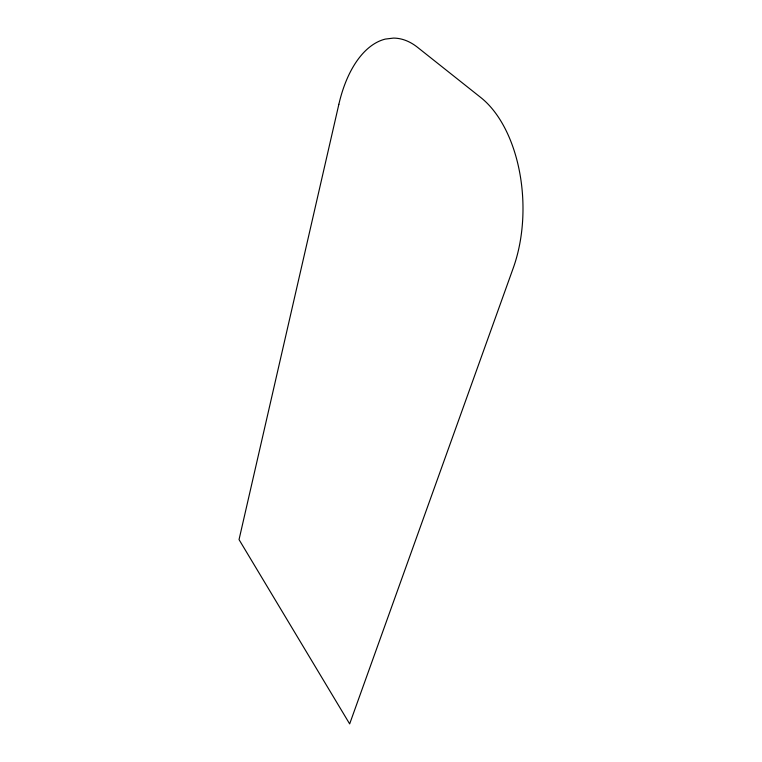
<?xml version="1.0" encoding="UTF-8"?>
<svg xmlns="http://www.w3.org/2000/svg" width="762" height="762" viewBox="0 0 762 762"><rect width="100%" height="100%" fill="white"/><g stroke="black" fill="none" stroke-linecap="round" stroke-linejoin="round"><path stroke-width="1.14" d="M338.852 104.318L239.039 539.601L349.663 723.9L513.274 267.967A117.824 69.447 87.9 0 0 480.86 97.584L417.557 47.339A111.585 60.493 89 0 0 393.402 38.1L385.353 39.081A111.585 60.493 89 0 0 338.852 104.318"/></g></svg>
